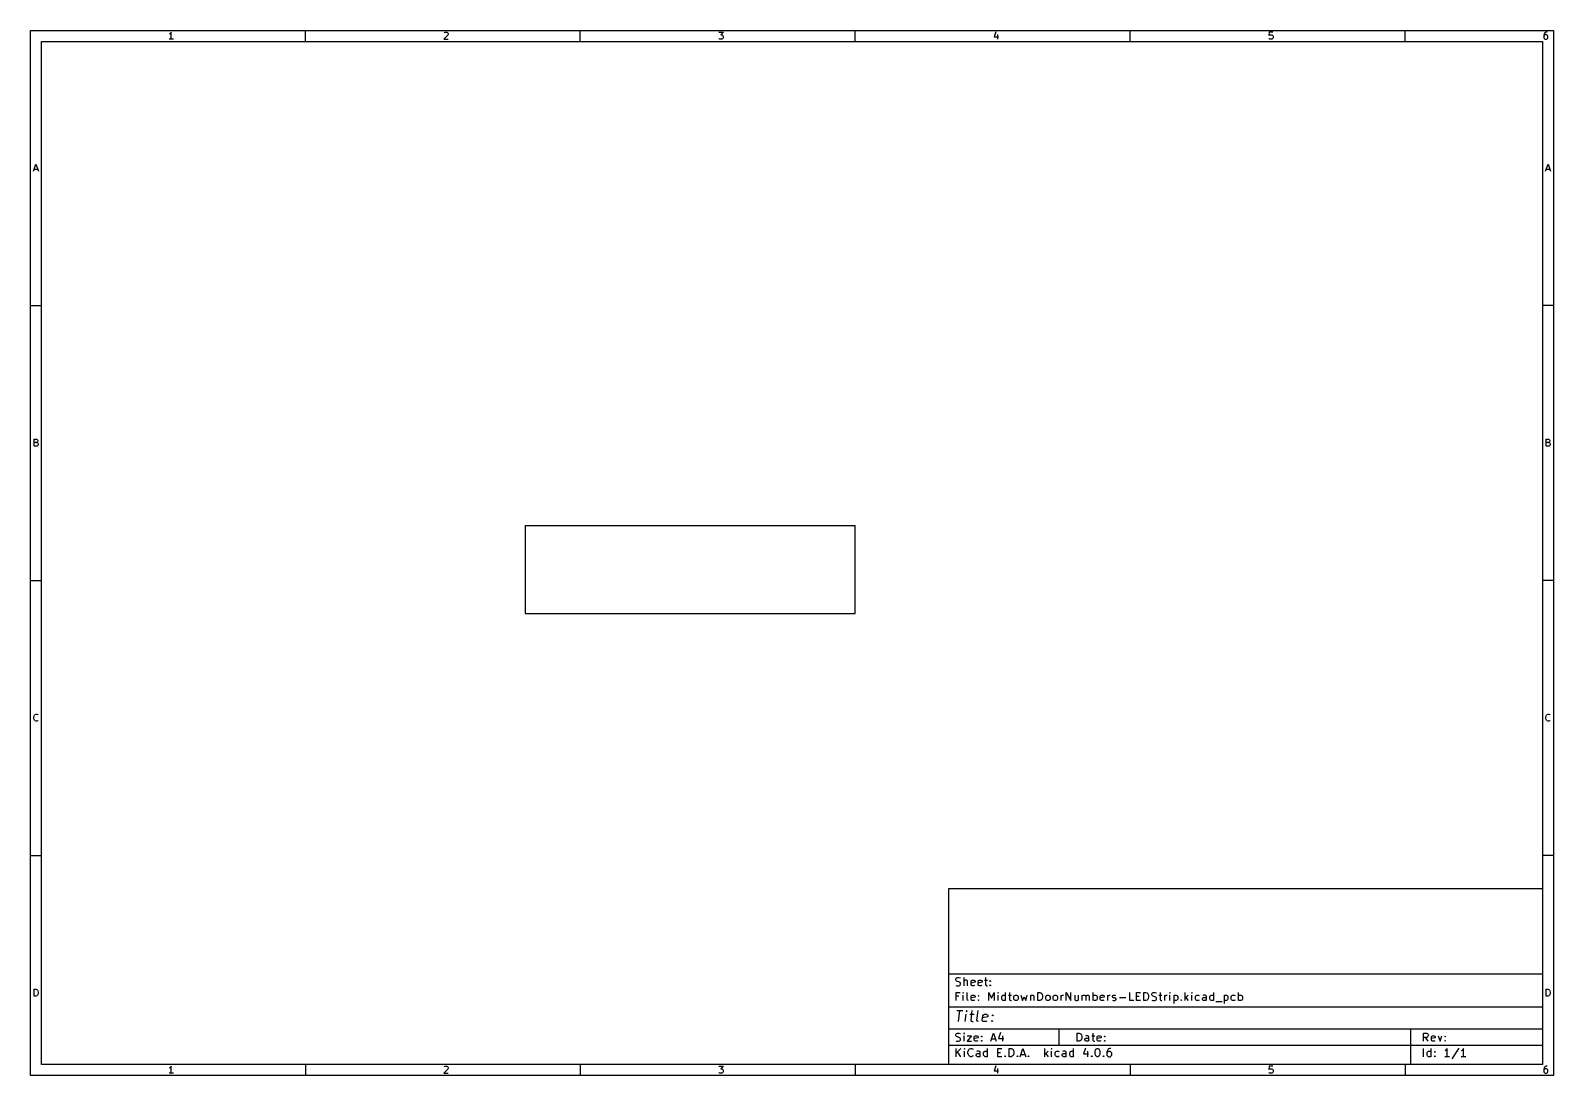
# Model space of a CAD drawing. Extents: x 1042 to 29896, y -20624 to -832.
import ezdxf

# ---------------------------------------------------------------- set-up
doc = ezdxf.new("R2010")
doc.units = 0
doc.layers.get('0').update_dxf_attribs({"linetype": 'CONTINUOUS'})

msp = doc.modelspace()

# ---------------------------------------------------------------- linework, layer by layer
at = {"color": 7}
for points in [[(1041.667229, -831.660229), (29896.067229, -831.660229), (29896.067229, -20624.081062), (1041.667229, -20624.081062)], [(1250.000199, -1039.993199), (29687.681449, -1039.993199), (29687.681449, -20415.748992), (1250.000199, -20415.748992)], [(18437.727179, -17082.418569), (29687.730873, -17082.418569), (29687.730873, -20415.745235), (18437.727179, -20415.745235)], [(1110.191667, -19122.038833), (1110.191667, -18986.572167), (1142.470833, -18986.572167), (1161.785417, -18992.922167), (1174.75, -19005.88675), (1181.1, -19018.851333), (1187.714583, -19044.515917), (1187.714583, -19063.8305), (1181.1, -19089.759667), (1174.75, -19102.72425), (1161.785417, -19115.42425), (1142.470833, -19122.038833)], [(29756.364583, -19122.038833), (29756.364583, -18986.572167), (29788.64375, -18986.572167), (29807.958333, -18992.922167), (29820.658333, -19005.88675), (29827.272917, -19018.851333), (29833.622917, -19044.515917), (29833.622917, -19063.8305), (29827.272917, -19089.759667), (29820.658333, -19102.72425), (29807.958333, -19115.42425), (29788.64375, -19122.038833)], [(19702.4625, -19205.118), (19687.645833, -19197.709667), (19680.2375, -19190.03675), (19672.829167, -19175.220083), (19672.829167, -19130.770083), (19680.2375, -19115.688833), (19687.645833, -19108.2805), (19702.4625, -19100.872167), (19724.6875, -19100.872167), (19739.76875, -19108.2805), (19747.177083, -19115.688833), (19754.585417, -19130.770083), (19754.585417, -19175.220083), (19747.177083, -19190.03675), (19739.76875, -19197.709667), (19724.6875, -19205.118)], [(20126.589583, -19205.118), (20126.589583, -19048.74925), (20163.895833, -19048.74925), (20186.120833, -19056.157583), (20200.9375, -19071.238833), (20208.345833, -19086.0555), (20215.754167, -19115.688833), (20215.754167, -19138.178417), (20208.345833, -19167.81175), (20200.9375, -19182.628417), (20186.120833, -19197.709667), (20163.895833, -19205.118)], [(20305.183333, -19205.118), (20290.366667, -19197.709667), (20282.958333, -19190.03675), (20275.285417, -19175.220083), (20275.285417, -19130.770083), (20282.958333, -19115.688833), (20290.366667, -19108.2805), (20305.183333, -19100.872167), (20327.408333, -19100.872167), (20342.489583, -19108.2805), (20349.897917, -19115.688833), (20357.30625, -19130.770083), (20357.30625, -19175.220083), (20349.897917, -19190.03675), (20342.489583, -19197.709667), (20327.408333, -19205.118)], [(20446.470833, -19205.118), (20431.654167, -19197.709667), (20424.245833, -19190.03675), (20416.8375, -19175.220083), (20416.8375, -19130.770083), (20424.245833, -19115.688833), (20431.654167, -19108.2805), (20446.470833, -19100.872167), (20468.960417, -19100.872167), (20483.777083, -19108.2805), (20491.185417, -19115.688833), (20498.59375, -19130.770083), (20498.59375, -19175.220083), (20491.185417, -19190.03675), (20483.777083, -19197.709667), (20468.960417, -19205.118)], [(22135.570833, -19205.118), (22135.570833, -19048.74925), (22172.6125, -19048.74925), (22195.102083, -19056.157583), (22209.91875, -19071.238833), (22217.327083, -19086.0555), (22224.735417, -19115.688833), (22224.735417, -19138.178417), (22217.327083, -19167.81175), (22209.91875, -19182.628417), (22195.102083, -19197.709667), (22172.6125, -19205.118)], [(20870.597917, -19975.84925), (20870.597917, -19819.745083), (20907.904167, -19819.745083), (20930.129167, -19827.153417), (20944.945833, -19841.970083), (20952.354167, -19856.78675), (20960.027083, -19886.684667), (20960.027083, -19908.909667), (20952.354167, -19938.807583), (20944.945833, -19953.62425), (20930.129167, -19968.440917), (20907.904167, -19975.84925)], [(19583.4, -20267.420083), (19583.4, -20111.315917), (19620.70625, -20111.315917), (19642.93125, -20118.72425), (19657.747917, -20133.540917), (19665.15625, -20148.622167), (19672.829167, -20178.2555), (19672.829167, -20200.4805), (19665.15625, -20230.378417), (19657.747917, -20245.195083), (19642.93125, -20260.01175), (19620.70625, -20267.420083)], [(21250.010417, -20111.315917), (21265.091667, -20111.315917), (21279.908333, -20118.72425), (21287.316667, -20126.132583), (21294.725, -20140.94925), (21302.133333, -20170.847167), (21302.133333, -20208.153417), (21294.725, -20237.78675), (21287.316667, -20252.603417), (21279.908333, -20260.01175), (21265.091667, -20267.420083), (21250.010417, -20267.420083), (21235.19375, -20260.01175), (21227.785417, -20252.603417), (21220.377083, -20237.78675), (21212.96875, -20208.153417), (21212.96875, -20170.847167), (21220.377083, -20140.94925), (21227.785417, -20126.132583), (21235.19375, -20118.72425)]]:
    msp.add_lwpolyline(points, close=True, dxfattribs=at)
for points in [[(3710.252083, -997.022167), (3710.252083, -861.5555), (3697.2875, -880.870083), (3684.322917, -893.834667), (3671.622917, -900.184667)], [(6249.9875, -1039.884667), (6249.9875, -831.657583)], [(8879.945833, -874.520083), (8886.295833, -867.9055), (8899.260417, -861.5555), (8931.539583, -861.5555), (8944.239583, -867.9055), (8950.854167, -874.520083), (8957.204167, -887.220083), (8957.204167, -900.184667), (8950.854167, -919.49925), (8873.33125, -997.022167), (8957.204167, -997.022167)], [(11458.310417, -1039.884667), (11458.310417, -831.657583)], [(14081.654167, -861.5555), (14165.527083, -861.5555), (14120.283333, -913.14925), (14139.8625, -913.14925), (14152.5625, -919.49925), (14159.177083, -926.113833), (14165.527083, -938.813833), (14165.527083, -971.093), (14159.177083, -984.057583), (14152.5625, -990.407583), (14139.8625, -997.022167), (14100.96875, -997.022167), (14088.26875, -990.407583), (14081.654167, -984.057583)], [(16666.633333, -1039.884667), (16666.633333, -831.657583)], [(19328.60625, -855.2055), (19296.591667, -951.778417), (19380.2, -951.778417)], [(21874.95625, -1039.884667), (21874.95625, -831.657583)], [(24575.822917, -861.5555), (24511.264583, -861.5555), (24504.914583, -926.113833), (24511.264583, -919.49925), (24524.229167, -913.14925), (24556.508333, -913.14925), (24569.208333, -919.49925), (24575.822917, -926.113833), (24582.172917, -938.813833), (24582.172917, -971.093), (24575.822917, -984.057583), (24569.208333, -990.407583), (24556.508333, -997.022167), (24524.229167, -997.022167), (24511.264583, -990.407583), (24504.914583, -984.057583)], [(27083.279167, -1039.884667), (27083.279167, -831.657583)], [(29777.53125, -861.5555), (29751.866667, -861.5555), (29738.902083, -867.9055), (29732.552083, -874.520083), (29719.5875, -893.834667), (29713.2375, -919.49925), (29713.2375, -971.093), (29719.5875, -984.057583), (29725.9375, -990.407583), (29738.902083, -997.022167), (29764.83125, -997.022167), (29777.53125, -990.407583), (29784.145833, -984.057583), (29790.495833, -971.093), (29790.495833, -938.813833), (29784.145833, -926.113833), (29777.53125, -919.49925), (29764.83125, -913.14925), (29738.902083, -913.14925), (29725.9375, -919.49925), (29719.5875, -926.113833), (29713.2375, -938.813833)], [(3748.88125, -997.022167), (3671.622917, -997.022167)], [(19360.885417, -906.79925), (19360.885417, -997.022167)], [(1100.666667, -3497.070083), (1145.645833, -3361.603417), (1190.889583, -3497.070083)], [(1113.366667, -3458.176333), (1177.925, -3458.176333)], [(29746.575, -3497.070083), (29791.81875, -3361.603417), (29836.797917, -3497.070083)], [(29759.539583, -3458.176333), (29824.097917, -3458.176333)], [(1041.664583, -6039.9805), (1249.891667, -6039.9805)], [(29895.8, -6039.9805), (29687.572917, -6039.9805)], [(1155.435417, -8634.484667), (1174.75, -8640.834667), (1181.1, -8647.184667), (1187.714583, -8660.14925), (1187.714583, -8679.463833), (1181.1, -8692.428417), (1174.75, -8698.778417), (1161.785417, -8705.393), (1110.191667, -8705.393), (1110.191667, -8569.926333), (1155.435417, -8569.926333), (1168.4, -8576.276333), (1174.75, -8582.890917), (1181.1, -8595.590917), (1181.1, -8608.5555), (1174.75, -8621.520083), (1168.4, -8627.870083), (1155.435417, -8634.484667), (1110.191667, -8634.484667)], [(29801.34375, -8634.484667), (29820.658333, -8640.834667), (29827.272917, -8647.184667), (29833.622917, -8660.14925), (29833.622917, -8679.463833), (29827.272917, -8692.428417), (29820.658333, -8698.778417), (29807.958333, -8705.393), (29756.364583, -8705.393), (29756.364583, -8569.926333), (29801.34375, -8569.926333), (29814.308333, -8576.276333), (29820.658333, -8582.890917), (29827.272917, -8595.590917), (29827.272917, -8608.5555), (29820.658333, -8621.520083), (29814.308333, -8627.870083), (29801.34375, -8634.484667), (29756.364583, -8634.484667)], [(10416.645833, -10206.638833), (10416.645833, -11873.24925)], [(10416.645833, -10206.638833), (16666.633333, -10206.638833)], [(16666.633333, -11873.24925), (16666.633333, -10206.638833)], [(1041.664583, -11248.303417), (1249.891667, -11248.303417)], [(29895.8, -11248.303417), (29687.572917, -11248.303417)], [(10416.645833, -11873.24925), (16666.633333, -11873.24925)], [(1187.714583, -13900.751333), (1181.1, -13907.101333), (1161.785417, -13913.715917), (1148.820833, -13913.715917), (1129.50625, -13907.101333), (1116.80625, -13894.401333), (1110.191667, -13881.43675), (1103.841667, -13855.507583), (1103.841667, -13836.193), (1110.191667, -13810.528417), (1116.80625, -13797.563833), (1129.50625, -13784.59925), (1148.820833, -13778.24925), (1161.785417, -13778.24925), (1181.1, -13784.59925), (1187.714583, -13791.213833)], [(29833.622917, -13900.751333), (29827.272917, -13907.101333), (29807.958333, -13913.715917), (29794.99375, -13913.715917), (29775.679167, -13907.101333), (29762.714583, -13894.401333), (29756.364583, -13881.43675), (29749.75, -13855.507583), (29749.75, -13836.193), (29756.364583, -13810.528417), (29762.714583, -13797.563833), (29775.679167, -13784.59925), (29794.99375, -13778.24925), (29807.958333, -13778.24925), (29827.272917, -13784.59925), (29833.622917, -13791.213833)], [(1041.664583, -16456.626333), (1249.891667, -16456.626333)], [(29895.8, -16456.626333), (29687.572917, -16456.626333)], [(18437.489583, -18696.853417), (29687.572917, -18696.853417)], [(18571.633333, -18916.457583), (18593.858333, -18923.865917), (18631.164583, -18923.865917), (18645.98125, -18916.457583), (18653.389583, -18908.784667), (18660.797917, -18893.968), (18660.797917, -18879.151333), (18653.389583, -18864.334667), (18645.98125, -18856.926333), (18631.164583, -18849.518), (18601.266667, -18841.845083), (18586.45, -18834.43675), (18579.041667, -18827.028417), (18571.633333, -18812.21175), (18571.633333, -18797.395083), (18579.041667, -18782.313833), (18586.45, -18774.9055), (18601.266667, -18767.497167), (18638.572917, -18767.497167), (18660.797917, -18774.9055)], [(18727.7375, -18923.865917), (18727.7375, -18767.497167)], [(18794.677083, -18923.865917), (18794.677083, -18841.845083), (18787.26875, -18827.028417), (18772.452083, -18819.620083), (18750.227083, -18819.620083), (18735.145833, -18827.028417), (18727.7375, -18834.43675)], [(18928.55625, -18916.457583), (18913.739583, -18923.865917), (18884.10625, -18923.865917), (18869.025, -18916.457583), (18861.616667, -18901.376333), (18861.616667, -18841.845083), (18869.025, -18827.028417), (18884.10625, -18819.620083), (18913.739583, -18819.620083), (18928.55625, -18827.028417), (18936.229167, -18841.845083), (18936.229167, -18856.926333), (18861.616667, -18871.743)], [(19062.7, -18916.457583), (19047.61875, -18923.865917), (19017.985417, -18923.865917), (19003.16875, -18916.457583), (18995.760417, -18901.376333), (18995.760417, -18841.845083), (19003.16875, -18827.028417), (19017.985417, -18819.620083), (19047.61875, -18819.620083), (19062.7, -18827.028417), (19070.108333, -18841.845083), (19070.108333, -18856.926333), (18995.760417, -18871.743)], [(19114.558333, -18819.620083), (19174.089583, -18819.620083)], [(19137.047917, -18767.497167), (19137.047917, -18901.376333), (19144.45625, -18916.457583), (19159.272917, -18923.865917), (19174.089583, -18923.865917)], [(19226.2125, -18827.028417), (19233.620833, -18834.43675), (19226.2125, -18841.845083), (19218.804167, -18834.43675), (19226.2125, -18827.028417), (19226.2125, -18841.845083)], [(19226.2125, -18908.784667), (19233.620833, -18916.457583), (19226.2125, -18923.865917), (19218.804167, -18916.457583), (19226.2125, -18908.784667), (19226.2125, -18923.865917)], [(18437.489583, -19321.79925), (29687.572917, -19321.79925)], [(18579.041667, -19205.118), (18579.041667, -19048.74925), (18653.389583, -19048.74925)], [(18631.164583, -19123.097167), (18579.041667, -19123.097167)], [(18712.920833, -19048.74925), (18705.5125, -19056.157583), (18712.920833, -19063.565917), (18720.329167, -19056.157583), (18712.920833, -19048.74925), (18712.920833, -19063.565917)], [(18712.920833, -19205.118), (18712.920833, -19100.872167)], [(18809.49375, -19205.118), (18794.677083, -19197.709667), (18787.26875, -19182.628417), (18787.26875, -19048.74925)], [(18928.55625, -19197.709667), (18913.739583, -19205.118), (18884.10625, -19205.118), (18869.025, -19197.709667), (18861.616667, -19182.628417), (18861.616667, -19123.097167), (18869.025, -19108.2805), (18884.10625, -19100.872167), (18913.739583, -19100.872167), (18928.55625, -19108.2805), (18936.229167, -19123.097167), (18936.229167, -19138.178417), (18861.616667, -19152.995083)], [(19003.16875, -19108.2805), (19010.577083, -19115.688833), (19003.16875, -19123.097167), (18995.760417, -19115.688833), (19003.16875, -19108.2805), (19003.16875, -19123.097167)], [(19003.16875, -19190.03675), (19010.577083, -19197.709667), (19003.16875, -19205.118), (18995.760417, -19197.709667), (19003.16875, -19190.03675), (19003.16875, -19205.118)], [(19196.579167, -19205.118), (19196.579167, -19048.74925), (19248.702083, -19160.403417), (19300.560417, -19048.74925), (19300.560417, -19205.118)], [(19375.172917, -19048.74925), (19367.764583, -19056.157583), (19375.172917, -19063.565917), (19382.58125, -19056.157583), (19375.172917, -19048.74925), (19375.172917, -19063.565917)], [(19375.172917, -19205.118), (19375.172917, -19100.872167)], [(19516.460417, -19197.709667), (19501.64375, -19205.118), (19471.745833, -19205.118), (19456.929167, -19197.709667), (19449.520833, -19190.03675), (19442.1125, -19175.220083), (19442.1125, -19130.770083), (19449.520833, -19115.688833), (19456.929167, -19108.2805), (19471.745833, -19100.872167), (19501.64375, -19100.872167), (19516.460417, -19108.2805)], [(19516.460417, -19205.118), (19516.460417, -19048.74925)], [(19568.583333, -19100.872167), (19628.114583, -19100.872167)], [(19590.808333, -19048.74925), (19590.808333, -19182.628417), (19598.216667, -19197.709667), (19613.297917, -19205.118), (19628.114583, -19205.118)], [(19806.708333, -19100.872167), (19836.341667, -19205.118), (19866.239583, -19130.770083), (19895.872917, -19205.118), (19925.770833, -19100.872167)], [(19985.302083, -19100.872167), (19985.302083, -19205.118)], [(19985.302083, -19115.688833), (19992.710417, -19108.2805), (20007.527083, -19100.872167), (20029.752083, -19100.872167), (20044.833333, -19108.2805), (20052.241667, -19123.097167), (20052.241667, -19205.118)], [(20565.533333, -19205.118), (20565.533333, -19100.872167)], [(20565.533333, -19130.770083), (20572.941667, -19115.688833), (20580.35, -19108.2805), (20595.43125, -19100.872167), (20610.247917, -19100.872167)], [(20662.370833, -19205.118), (20662.370833, -19048.74925), (20751.535417, -19205.118), (20751.535417, -19048.74925)], [(20825.883333, -19100.872167), (20825.883333, -19182.628417), (20833.55625, -19197.709667), (20848.372917, -19205.118), (20870.597917, -19205.118), (20885.414583, -19197.709667), (20892.822917, -19190.03675)], [(20892.822917, -19100.872167), (20892.822917, -19205.118)], [(20967.435417, -19205.118), (20967.435417, -19100.872167)], [(20967.435417, -19115.688833), (20974.84375, -19108.2805), (20989.660417, -19100.872167), (21011.885417, -19100.872167), (21026.966667, -19108.2805), (21034.375, -19123.097167), (21034.375, -19205.118)], [(21034.375, -19123.097167), (21041.783333, -19108.2805), (21056.6, -19100.872167), (21079.089583, -19100.872167), (21093.90625, -19108.2805), (21101.314583, -19123.097167), (21101.314583, -19205.118)], [(21175.6625, -19205.118), (21175.6625, -19048.74925)], [(21175.6625, -19108.2805), (21190.479167, -19100.872167), (21220.377083, -19100.872167), (21235.19375, -19108.2805), (21242.602083, -19115.688833), (21250.010417, -19130.770083), (21250.010417, -19175.220083), (21242.602083, -19190.03675), (21235.19375, -19197.709667), (21220.377083, -19205.118), (21190.479167, -19205.118), (21175.6625, -19197.709667)], [(21376.48125, -19197.709667), (21361.664583, -19205.118), (21332.03125, -19205.118), (21316.95, -19197.709667), (21309.541667, -19182.628417), (21309.541667, -19123.097167), (21316.95, -19108.2805), (21332.03125, -19100.872167), (21361.664583, -19100.872167), (21376.48125, -19108.2805), (21384.154167, -19123.097167), (21384.154167, -19138.178417), (21309.541667, -19152.995083)], [(21451.09375, -19205.118), (21451.09375, -19100.872167)], [(21451.09375, -19130.770083), (21458.502083, -19115.688833), (21465.910417, -19108.2805), (21480.727083, -19100.872167), (21495.54375, -19100.872167)], [(21540.258333, -19197.709667), (21555.075, -19205.118), (21584.972917, -19205.118), (21599.789583, -19197.709667), (21607.197917, -19182.628417), (21607.197917, -19175.220083), (21599.789583, -19160.403417), (21584.972917, -19152.995083), (21562.483333, -19152.995083), (21547.666667, -19145.58675), (21540.258333, -19130.770083), (21540.258333, -19123.097167), (21547.666667, -19108.2805), (21562.483333, -19100.872167), (21584.972917, -19100.872167), (21599.789583, -19108.2805)], [(21674.1375, -19145.58675), (21793.2, -19145.58675)], [(21942.160417, -19205.118), (21867.547917, -19205.118), (21867.547917, -19048.74925)], [(22068.63125, -19205.118), (21994.01875, -19205.118), (21994.01875, -19048.74925), (22068.63125, -19048.74925)], [(21994.01875, -19123.097167), (22046.141667, -19123.097167)], [(22284.266667, -19197.709667), (22306.75625, -19205.118), (22343.797917, -19205.118), (22358.614583, -19197.709667), (22366.2875, -19190.03675), (22373.695833, -19175.220083), (22373.695833, -19160.403417), (22366.2875, -19145.58675), (22358.614583, -19138.178417), (22343.797917, -19130.770083), (22314.164583, -19123.097167), (22299.083333, -19115.688833), (22291.675, -19108.2805), (22284.266667, -19093.463833), (22284.266667, -19078.647167), (22291.675, -19063.565917), (22299.083333, -19056.157583), (22314.164583, -19048.74925), (22351.20625, -19048.74925), (22373.695833, -19056.157583)], [(22418.145833, -19100.872167), (22477.677083, -19100.872167)], [(22440.635417, -19048.74925), (22440.635417, -19182.628417), (22448.04375, -19197.709667), (22462.860417, -19205.118), (22477.677083, -19205.118)], [(22529.8, -19205.118), (22529.8, -19100.872167)], [(22529.8, -19130.770083), (22537.208333, -19115.688833), (22544.616667, -19108.2805), (22559.697917, -19100.872167), (22574.514583, -19100.872167)], [(22626.6375, -19048.74925), (22619.229167, -19056.157583), (22626.6375, -19063.565917), (22634.045833, -19056.157583), (22626.6375, -19048.74925), (22626.6375, -19063.565917)], [(22626.6375, -19205.118), (22626.6375, -19100.872167)], [(22700.985417, -19100.872167), (22700.985417, -19257.240917)], [(22700.985417, -19108.2805), (22715.802083, -19100.872167), (22745.7, -19100.872167), (22760.516667, -19108.2805), (22767.925, -19115.688833), (22775.333333, -19130.770083), (22775.333333, -19175.220083), (22767.925, -19190.03675), (22760.516667, -19197.709667), (22745.7, -19205.118), (22715.802083, -19205.118), (22700.985417, -19197.709667)], [(22842.272917, -19190.03675), (22849.68125, -19197.709667), (22842.272917, -19205.118), (22834.864583, -19197.709667), (22842.272917, -19190.03675), (22842.272917, -19205.118)], [(22916.885417, -19205.118), (22916.885417, -19048.74925)], [(22976.416667, -19100.872167), (22916.885417, -19160.403417)], [(22931.702083, -19145.58675), (22976.416667, -19205.118)], [(23043.35625, -19048.74925), (23035.683333, -19056.157583), (23043.35625, -19063.565917), (23050.764583, -19056.157583), (23043.35625, -19048.74925), (23043.35625, -19063.565917)], [(23043.35625, -19205.118), (23043.35625, -19100.872167)], [(23184.64375, -19197.709667), (23169.827083, -19205.118), (23139.929167, -19205.118), (23125.1125, -19197.709667), (23117.704167, -19190.03675), (23110.295833, -19175.220083), (23110.295833, -19130.770083), (23117.704167, -19115.688833), (23125.1125, -19108.2805), (23139.929167, -19100.872167), (23169.827083, -19100.872167), (23184.64375, -19108.2805)], [(23318.522917, -19197.709667), (23303.70625, -19205.118), (23266.4, -19205.118), (23251.583333, -19197.709667), (23244.175, -19182.628417), (23244.175, -19167.81175), (23251.583333, -19152.995083), (23266.4, -19145.58675), (23303.70625, -19145.58675), (23318.522917, -19138.178417)], [(23318.522917, -19205.118), (23318.522917, -19123.097167), (23311.114583, -19108.2805), (23296.297917, -19100.872167), (23266.4, -19100.872167), (23251.583333, -19108.2805)], [(23459.810417, -19197.709667), (23444.99375, -19205.118), (23415.360417, -19205.118), (23400.279167, -19197.709667), (23392.870833, -19190.03675), (23385.4625, -19175.220083), (23385.4625, -19130.770083), (23392.870833, -19115.688833), (23400.279167, -19108.2805), (23415.360417, -19100.872167), (23444.99375, -19100.872167), (23459.810417, -19108.2805)], [(23459.810417, -19205.118), (23459.810417, -19048.74925)], [(23497.116667, -19219.934667), (23616.179167, -19219.934667)], [(23653.485417, -19100.872167), (23653.485417, -19257.240917)], [(23653.485417, -19108.2805), (23668.302083, -19100.872167), (23697.935417, -19100.872167), (23713.016667, -19108.2805), (23720.425, -19115.688833), (23727.833333, -19130.770083), (23727.833333, -19175.220083), (23720.425, -19190.03675), (23713.016667, -19197.709667), (23697.935417, -19205.118), (23668.302083, -19205.118), (23653.485417, -19197.709667)], [(23861.7125, -19197.709667), (23846.895833, -19205.118), (23816.997917, -19205.118), (23802.18125, -19197.709667), (23794.772917, -19190.03675), (23787.364583, -19175.220083), (23787.364583, -19130.770083), (23794.772917, -19115.688833), (23802.18125, -19108.2805), (23816.997917, -19100.872167), (23846.895833, -19100.872167), (23861.7125, -19108.2805)], [(23928.652083, -19205.118), (23928.652083, -19048.74925)], [(23928.652083, -19108.2805), (23943.46875, -19100.872167), (23973.366667, -19100.872167), (23988.183333, -19108.2805), (23995.591667, -19115.688833), (24003, -19130.770083), (24003, -19175.220083), (23995.591667, -19190.03675), (23988.183333, -19197.709667), (23973.366667, -19205.118), (23943.46875, -19205.118), (23928.652083, -19197.709667)], [(18588.83125, -19395.353417), (18707.89375, -19395.353417)], [(18622.433333, -19603.5805), (18648.3625, -19395.353417)], [(18751.285417, -19603.5805), (18768.747917, -19464.67425)], [(18777.479167, -19395.353417), (18766.102083, -19405.143), (18774.833333, -19415.197167), (18785.945833, -19405.143), (18777.479167, -19395.353417), (18774.833333, -19415.197167)], [(18838.06875, -19464.67425), (18917.44375, -19464.67425)], [(18876.697917, -19395.353417), (18854.208333, -19573.947167), (18861.616667, -19593.790917), (18880.402083, -19603.5805), (18900.245833, -19603.5805)], [(18999.464583, -19603.5805), (18980.679167, -19593.790917), (18973.270833, -19573.947167), (18995.760417, -19395.353417)], [(19159.272917, -19593.790917), (19138.370833, -19603.5805), (19098.683333, -19603.5805), (19079.897917, -19593.790917), (19072.489583, -19573.947167), (19082.54375, -19494.572167), (19094.714583, -19474.728417), (19115.88125, -19464.67425), (19155.56875, -19464.67425), (19174.089583, -19474.728417), (19181.7625, -19494.572167), (19179.116667, -19514.415917), (19077.516667, -19534.259667)], [(19259.814583, -19583.73675), (19268.545833, -19593.790917), (19257.16875, -19603.5805), (19248.702083, -19593.790917), (19259.814583, -19583.73675), (19257.16875, -19603.5805)], [(19273.308333, -19474.728417), (19282.039583, -19484.518), (19270.927083, -19494.572167), (19262.195833, -19484.518), (19273.308333, -19474.728417), (19270.927083, -19494.572167)], [(18437.489583, -19738.518), (29687.572917, -19738.518)], [(18571.633333, -19968.440917), (18593.858333, -19975.84925), (18631.164583, -19975.84925), (18645.98125, -19968.440917), (18653.389583, -19961.032583), (18660.797917, -19946.215917), (18660.797917, -19931.134667), (18653.389583, -19916.318), (18645.98125, -19908.909667), (18631.164583, -19901.501333), (18601.266667, -19894.093), (18586.45, -19886.684667), (18579.041667, -19879.276333), (18571.633333, -19864.195083), (18571.633333, -19849.378417), (18579.041667, -19834.56175), (18586.45, -19827.153417), (18601.266667, -19819.745083), (18638.572917, -19819.745083), (18660.797917, -19827.153417)], [(18727.7375, -19819.745083), (18720.329167, -19827.153417), (18727.7375, -19834.56175), (18735.145833, -19827.153417), (18727.7375, -19819.745083), (18727.7375, -19834.56175)], [(18727.7375, -19975.84925), (18727.7375, -19871.603417)], [(18787.26875, -19871.603417), (18869.025, -19871.603417), (18787.26875, -19975.84925), (18869.025, -19975.84925)], [(18988.0875, -19968.440917), (18973.270833, -19975.84925), (18943.6375, -19975.84925), (18928.55625, -19968.440917), (18921.147917, -19953.62425), (18921.147917, -19894.093), (18928.55625, -19879.276333), (18943.6375, -19871.603417), (18973.270833, -19871.603417), (18988.0875, -19879.276333), (18995.760417, -19894.093), (18995.760417, -19908.909667), (18921.147917, -19923.726333)], [(19062.7, -19879.276333), (19070.108333, -19886.684667), (19062.7, -19894.093), (19055.027083, -19886.684667), (19062.7, -19879.276333), (19062.7, -19894.093)], [(19233.620833, -19975.84925), (19285.74375, -19819.745083), (19337.866667, -19975.84925)], [(19419.622917, -19812.072167), (19382.58125, -19923.726333), (19479.154167, -19923.726333)], [(19456.929167, -19871.603417), (19456.929167, -19975.84925)], [(20520.81875, -19738.518), (20520.81875, -20050.990917)], [(21093.90625, -19968.440917), (21079.089583, -19975.84925), (21041.783333, -19975.84925), (21026.966667, -19968.440917), (21019.558333, -19953.62425), (21019.558333, -19938.807583), (21026.966667, -19923.726333), (21041.783333, -19916.318), (21079.089583, -19916.318), (21093.90625, -19908.909667)], [(21093.90625, -19975.84925), (21093.90625, -19894.093), (21086.497917, -19879.276333), (21071.416667, -19871.603417), (21041.783333, -19871.603417), (21026.966667, -19879.276333)], [(21146.029167, -19871.603417), (21205.560417, -19871.603417)], [(21168.254167, -19819.745083), (21168.254167, -19953.62425), (21175.6625, -19968.440917), (21190.479167, -19975.84925), (21205.560417, -19975.84925)], [(21316.95, -19968.440917), (21302.133333, -19975.84925), (21272.5, -19975.84925), (21257.41875, -19968.440917), (21250.010417, -19953.62425), (21250.010417, -19894.093), (21257.41875, -19879.276333), (21272.5, -19871.603417), (21302.133333, -19871.603417), (21316.95, -19879.276333), (21324.622917, -19894.093), (21324.622917, -19908.909667), (21250.010417, -19923.726333)], [(21391.5625, -19879.276333), (21398.970833, -19886.684667), (21391.5625, -19894.093), (21384.154167, -19886.684667), (21391.5625, -19879.276333), (21391.5625, -19894.093)], [(27187.525, -19738.518), (27187.525, -20415.58675)], [(27433.058333, -19975.84925), (27433.058333, -19819.745083), (27492.589583, -19819.745083), (27507.40625, -19827.153417), (27515.079167, -19834.56175), (27522.4875, -19849.378417), (27522.4875, -19871.603417), (27515.079167, -19886.684667), (27507.40625, -19894.093), (27492.589583, -19901.501333), (27433.058333, -19901.501333)], [(27522.4875, -19975.84925), (27470.364583, -19901.501333)], [(27648.958333, -19968.440917), (27634.141667, -19975.84925), (27604.24375, -19975.84925), (27589.427083, -19968.440917), (27582.01875, -19953.62425), (27582.01875, -19894.093), (27589.427083, -19879.276333), (27604.24375, -19871.603417), (27634.141667, -19871.603417), (27648.958333, -19879.276333), (27656.366667, -19894.093), (27656.366667, -19908.909667), (27582.01875, -19923.726333)], [(27708.489583, -19871.603417), (27745.53125, -19975.84925), (27782.8375, -19871.603417)], [(27842.36875, -19879.276333), (27849.777083, -19886.684667), (27842.36875, -19894.093), (27834.960417, -19886.684667), (27842.36875, -19879.276333), (27842.36875, -19894.093)], [(18437.489583, -20050.990917), (29687.572917, -20050.990917)], [(18579.041667, -20267.420083), (18579.041667, -20111.315917)], [(18668.20625, -20111.315917), (18579.041667, -20200.4805)], [(18668.20625, -20267.420083), (18601.266667, -20178.2555)], [(18735.145833, -20111.315917), (18727.7375, -20118.72425), (18735.145833, -20126.132583), (18742.554167, -20118.72425), (18735.145833, -20111.315917), (18735.145833, -20126.132583)], [(18735.145833, -20267.420083), (18735.145833, -20163.438833)], [(18898.922917, -20252.603417), (18891.514583, -20260.01175), (18869.025, -20267.420083), (18854.208333, -20267.420083), (18831.983333, -20260.01175), (18817.166667, -20245.195083), (18809.49375, -20230.378417), (18802.085417, -20200.4805), (18802.085417, -20178.2555), (18809.49375, -20148.622167), (18817.166667, -20133.540917), (18831.983333, -20118.72425), (18854.208333, -20111.315917), (18869.025, -20111.315917), (18891.514583, -20118.72425), (18898.922917, -20126.132583)], [(19032.802083, -20267.420083), (19032.802083, -20185.663833), (19025.39375, -20170.847167), (19010.577083, -20163.438833), (18980.679167, -20163.438833), (18965.8625, -20170.847167)], [(19062.7, -19961.032583), (19070.108333, -19968.440917), (19062.7, -19975.84925), (19055.027083, -19968.440917), (19062.7, -19961.032583), (19062.7, -19975.84925)], [(19174.089583, -20260.01175), (19159.272917, -20267.420083), (19129.639583, -20267.420083), (19114.558333, -20260.01175), (19107.15, -20252.603417), (19099.741667, -20237.78675), (19099.741667, -20193.072167), (19107.15, -20178.2555), (19114.558333, -20170.847167), (19129.639583, -20163.438833), (19159.272917, -20163.438833), (19174.089583, -20170.847167)], [(19174.089583, -20267.420083), (19174.089583, -20111.315917)], [(19248.702083, -19931.134667), (19323.05, -19931.134667)], [(19442.1125, -20267.420083), (19367.764583, -20267.420083), (19367.764583, -20111.315917), (19442.1125, -20111.315917)], [(19367.764583, -20185.663833), (19419.622917, -20185.663833)], [(19791.891667, -20267.420083), (19843.75, -20111.315917), (19895.872917, -20267.420083)], [(20260.46875, -20267.420083), (20260.46875, -20111.315917)], [(20320, -20163.438833), (20260.46875, -20222.970083)], [(20386.939583, -20111.315917), (20379.53125, -20118.72425), (20386.939583, -20126.132583), (20394.347917, -20118.72425), (20386.939583, -20111.315917), (20386.939583, -20126.132583)], [(20386.939583, -20267.420083), (20386.939583, -20163.438833)], [(20528.491667, -20260.01175), (20513.410417, -20267.420083), (20483.777083, -20267.420083), (20468.960417, -20260.01175), (20461.2875, -20252.603417), (20453.879167, -20237.78675), (20453.879167, -20193.072167), (20461.2875, -20178.2555), (20468.960417, -20170.847167), (20483.777083, -20163.438833), (20513.410417, -20163.438833), (20528.491667, -20170.847167)], [(20662.370833, -20267.420083), (20662.370833, -20185.663833), (20654.9625, -20170.847167), (20639.88125, -20163.438833), (20610.247917, -20163.438833), (20595.43125, -20170.847167)], [(20803.658333, -20260.01175), (20788.841667, -20267.420083), (20758.94375, -20267.420083), (20744.127083, -20260.01175), (20736.71875, -20252.603417), (20729.310417, -20237.78675), (20729.310417, -20193.072167), (20736.71875, -20178.2555), (20744.127083, -20170.847167), (20758.94375, -20163.438833), (20788.841667, -20163.438833), (20803.658333, -20170.847167)], [(20803.658333, -20267.420083), (20803.658333, -20111.315917)], [(21026.966667, -20103.907583), (20989.660417, -20215.56175), (21086.497917, -20215.56175)], [(21064.008333, -20163.438833), (21064.008333, -20267.420083)], [(21391.5625, -19961.032583), (21398.970833, -19968.440917), (21391.5625, -19975.84925), (21384.154167, -19968.440917), (21391.5625, -19961.032583), (21391.5625, -19975.84925)], [(21510.625, -20111.315917), (21480.727083, -20111.315917), (21465.910417, -20118.72425), (21458.502083, -20126.132583), (21443.420833, -20148.622167), (21436.0125, -20178.2555), (21436.0125, -20237.78675), (21443.420833, -20252.603417), (21451.09375, -20260.01175), (21465.910417, -20267.420083), (21495.54375, -20267.420083), (21510.625, -20260.01175), (21518.033333, -20252.603417), (21525.441667, -20237.78675), (21525.441667, -20200.4805), (21518.033333, -20185.663833), (21510.625, -20178.2555), (21495.54375, -20170.847167), (21465.910417, -20170.847167), (21451.09375, -20178.2555), (21443.420833, -20185.663833), (21436.0125, -20200.4805)], [(27433.058333, -20267.420083), (27433.058333, -20111.315917)], [(27574.610417, -20260.01175), (27559.529167, -20267.420083), (27529.895833, -20267.420083), (27515.079167, -20260.01175), (27507.40625, -20252.603417), (27499.997917, -20237.78675), (27499.997917, -20193.072167), (27507.40625, -20178.2555), (27515.079167, -20170.847167), (27529.895833, -20163.438833), (27559.529167, -20163.438833), (27574.610417, -20170.847167)], [(27574.610417, -20267.420083), (27574.610417, -20111.315917)], [(27648.958333, -20170.847167), (27656.366667, -20178.2555), (27648.958333, -20185.663833), (27641.55, -20178.2555), (27648.958333, -20170.847167), (27648.958333, -20185.663833)], [(27842.36875, -19961.032583), (27849.777083, -19968.440917), (27842.36875, -19975.84925), (27834.960417, -19968.440917), (27842.36875, -19961.032583), (27842.36875, -19975.84925)], [(27879.675, -20267.420083), (27879.675, -20111.315917), (27864.59375, -20133.540917), (27849.777083, -20148.622167), (27834.960417, -20156.0305)], [(28102.71875, -20103.907583), (27968.839583, -20304.726333)], [(28192.147917, -20267.420083), (28192.147917, -20111.315917), (28177.066667, -20133.540917), (28162.25, -20148.622167), (28147.433333, -20156.0305)], [(3710.252083, -20580.951333), (3710.252083, -20445.74925), (3697.2875, -20465.063833), (3684.322917, -20477.763833), (3671.622917, -20484.378417)], [(6249.9875, -20415.58675), (6249.9875, -20623.813833)], [(8879.945833, -20458.44925), (8886.295833, -20452.09925), (8899.260417, -20445.74925), (8931.539583, -20445.74925), (8944.239583, -20452.09925), (8950.854167, -20458.44925), (8957.204167, -20471.413833), (8957.204167, -20484.378417), (8950.854167, -20503.693), (8873.33125, -20580.951333), (8957.204167, -20580.951333)], [(11458.310417, -20415.58675), (11458.310417, -20623.813833)], [(14081.654167, -20445.74925), (14165.527083, -20445.74925), (14120.283333, -20497.078417), (14139.8625, -20497.078417), (14152.5625, -20503.693), (14159.177083, -20510.043), (14165.527083, -20523.007583), (14165.527083, -20555.28675), (14159.177083, -20568.251333), (14152.5625, -20574.601333), (14139.8625, -20580.951333), (14100.96875, -20580.951333), (14088.26875, -20574.601333), (14081.654167, -20568.251333)], [(16666.633333, -20415.58675), (16666.633333, -20623.813833)], [(19032.802083, -20260.01175), (19017.985417, -20267.420083), (18980.679167, -20267.420083), (18965.8625, -20260.01175), (18958.454167, -20245.195083), (18958.454167, -20230.378417), (18965.8625, -20215.56175), (18980.679167, -20208.153417), (19017.985417, -20208.153417), (19032.802083, -20200.4805)], [(19328.60625, -20439.134667), (19296.591667, -20535.972167), (19380.2, -20535.972167)], [(19509.052083, -20252.603417), (19516.460417, -20260.01175), (19509.052083, -20267.420083), (19501.64375, -20260.01175), (19509.052083, -20252.603417), (19509.052083, -20267.420083)], [(19739.76875, -20252.603417), (19747.177083, -20260.01175), (19739.76875, -20267.420083), (19732.360417, -20260.01175), (19739.76875, -20252.603417), (19739.76875, -20267.420083)], [(19806.708333, -20222.970083), (19881.05625, -20222.970083)], [(19947.995833, -20252.603417), (19955.404167, -20260.01175), (19947.995833, -20267.420083), (19940.5875, -20260.01175), (19947.995833, -20252.603417), (19947.995833, -20267.420083)], [(20275.285417, -20208.153417), (20320, -20267.420083)], [(20662.370833, -20260.01175), (20647.289583, -20267.420083), (20610.247917, -20267.420083), (20595.43125, -20260.01175), (20588.022917, -20245.195083), (20588.022917, -20230.378417), (20595.43125, -20215.56175), (20610.247917, -20208.153417), (20647.289583, -20208.153417), (20662.370833, -20200.4805)], [(21146.029167, -20252.603417), (21153.4375, -20260.01175), (21146.029167, -20267.420083), (21138.620833, -20260.01175), (21146.029167, -20252.603417), (21146.029167, -20267.420083)], [(21369.072917, -20252.603417), (21376.48125, -20260.01175), (21369.072917, -20267.420083), (21361.664583, -20260.01175), (21369.072917, -20252.603417), (21369.072917, -20267.420083)], [(21874.95625, -20415.58675), (21874.95625, -20623.813833)], [(24575.822917, -20445.74925), (24511.264583, -20445.74925), (24504.914583, -20510.043), (24511.264583, -20503.693), (24524.229167, -20497.078417), (24556.508333, -20497.078417), (24569.208333, -20503.693), (24575.822917, -20510.043), (24582.172917, -20523.007583), (24582.172917, -20555.28675), (24575.822917, -20568.251333), (24569.208333, -20574.601333), (24556.508333, -20580.951333), (24524.229167, -20580.951333), (24511.264583, -20574.601333), (24504.914583, -20568.251333)], [(27083.279167, -20415.58675), (27083.279167, -20623.813833)], [(27648.958333, -20252.603417), (27656.366667, -20260.01175), (27648.958333, -20267.420083), (27641.55, -20260.01175), (27648.958333, -20252.603417), (27648.958333, -20267.420083)], [(27924.125, -20267.420083), (27834.960417, -20267.420083)], [(28236.597917, -20267.420083), (28147.433333, -20267.420083)], [(29777.53125, -20445.74925), (29751.866667, -20445.74925), (29738.902083, -20452.09925), (29732.552083, -20458.44925), (29719.5875, -20477.763833), (29713.2375, -20503.693), (29713.2375, -20555.28675), (29719.5875, -20568.251333), (29725.9375, -20574.601333), (29738.902083, -20580.951333), (29764.83125, -20580.951333), (29777.53125, -20574.601333), (29784.145833, -20568.251333), (29790.495833, -20555.28675), (29790.495833, -20523.007583), (29784.145833, -20510.043), (29777.53125, -20503.693), (29764.83125, -20497.078417), (29738.902083, -20497.078417), (29725.9375, -20503.693), (29719.5875, -20510.043), (29713.2375, -20523.007583)], [(3748.88125, -20580.951333), (3671.622917, -20580.951333)], [(19360.885417, -20490.728417), (19360.885417, -20580.951333)]]:
    msp.add_lwpolyline(points, dxfattribs=at)

doc.saveas('drawing.dxf')
